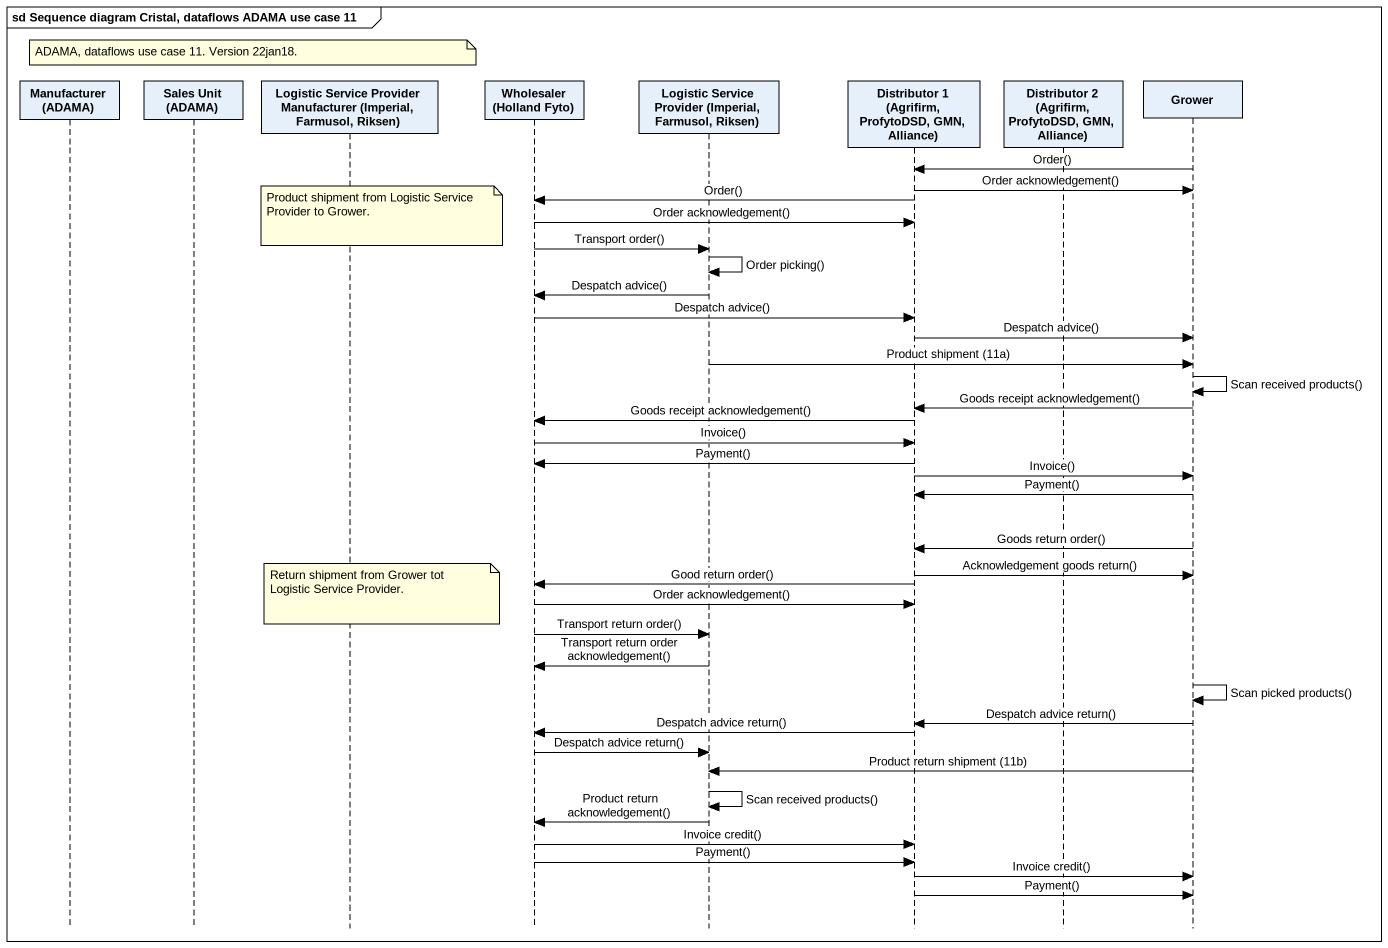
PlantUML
@startuml
mainframe sd Sequence diagram Cristal, dataflows ADAMA use case 11
hide footbox
participant "Manufacturer (ADAMA)" as Manufacturer_ADAMA
participant "Sales Unit (ADAMA)" as Sales_Unit_ADAMA
participant "Logistic Service Provider Manufacturer (Imperial, Farmusol, Riksen)" as Logistic_Service_Provider
participant "Wholesaler (Holland Fyto)" as Wholesaler_Holland_Fyto
participant "Logistic Service Provider (Imperial, Farmusol, Riksen)" as Logistic_Service_Provider_2
participant "Distributor 1 (Agrifirm, ProfytoDSD, GMN, Alliance)" as Distributor_1_Agrifirm
participant "Distributor 2 (Agrifirm, ProfytoDSD, GMN, Alliance)" as Distributor_2_Agrifirm
participant Grower

note over Sales_Unit_ADAMA : ADAMA, dataflows use case 11. Version 22jan18.
Grower -> Distributor_1_Agrifirm : Order()
Distributor_1_Agrifirm -> Grower : Order acknowledgement()
Distributor_1_Agrifirm -> Wholesaler_Holland_Fyto : Order()
note over Logistic_Service_Provider : Product shipment from Logistic Service Provider to Grower.
Wholesaler_Holland_Fyto -> Distributor_1_Agrifirm : Order acknowledgement()
Wholesaler_Holland_Fyto -> Logistic_Service_Provider_2 : Transport order()
Logistic_Service_Provider_2 -> Logistic_Service_Provider_2 : Order picking()
Logistic_Service_Provider_2 -> Wholesaler_Holland_Fyto : Despatch advice()
Wholesaler_Holland_Fyto -> Distributor_1_Agrifirm : Despatch advice()
Distributor_1_Agrifirm -> Grower : Despatch advice()
Logistic_Service_Provider_2 -> Grower : Product shipment (11a)
Grower -> Grower : Scan received products()
Grower -> Distributor_1_Agrifirm : Goods receipt acknowledgement()
Distributor_1_Agrifirm -> Wholesaler_Holland_Fyto : Goods receipt acknowledgement()
Wholesaler_Holland_Fyto -> Distributor_1_Agrifirm : Invoice()
Distributor_1_Agrifirm -> Wholesaler_Holland_Fyto : Payment()
Distributor_1_Agrifirm -> Grower : Invoice()
Grower -> Distributor_1_Agrifirm : Payment()
Grower -> Distributor_1_Agrifirm : Goods return order()
Distributor_1_Agrifirm -> Grower : Acknowledgement goods return()
Distributor_1_Agrifirm -> Wholesaler_Holland_Fyto : Good return order()
note over Logistic_Service_Provider : Return shipment from Grower tot Logistic Service Provider.
Wholesaler_Holland_Fyto -> Distributor_1_Agrifirm : Order acknowledgement()
Wholesaler_Holland_Fyto -> Logistic_Service_Provider_2 : Transport return order()
Logistic_Service_Provider_2 -> Wholesaler_Holland_Fyto : Transport return order acknowledgement()
Grower -> Grower : Scan picked products()
Grower -> Distributor_1_Agrifirm : Despatch advice return()
Distributor_1_Agrifirm -> Wholesaler_Holland_Fyto : Despatch advice return()
Wholesaler_Holland_Fyto -> Logistic_Service_Provider_2 : Despatch advice return()
Grower -> Logistic_Service_Provider_2 : Product return shipment (11b)
Logistic_Service_Provider_2 -> Logistic_Service_Provider_2 : Scan received products()
Logistic_Service_Provider_2 -> Wholesaler_Holland_Fyto : Product return acknowledgement()
Wholesaler_Holland_Fyto -> Distributor_1_Agrifirm : Invoice credit()
Wholesaler_Holland_Fyto -> Distributor_1_Agrifirm : Payment()
Distributor_1_Agrifirm -> Grower : Invoice credit()
Distributor_1_Agrifirm -> Grower : Payment()
@enduml
